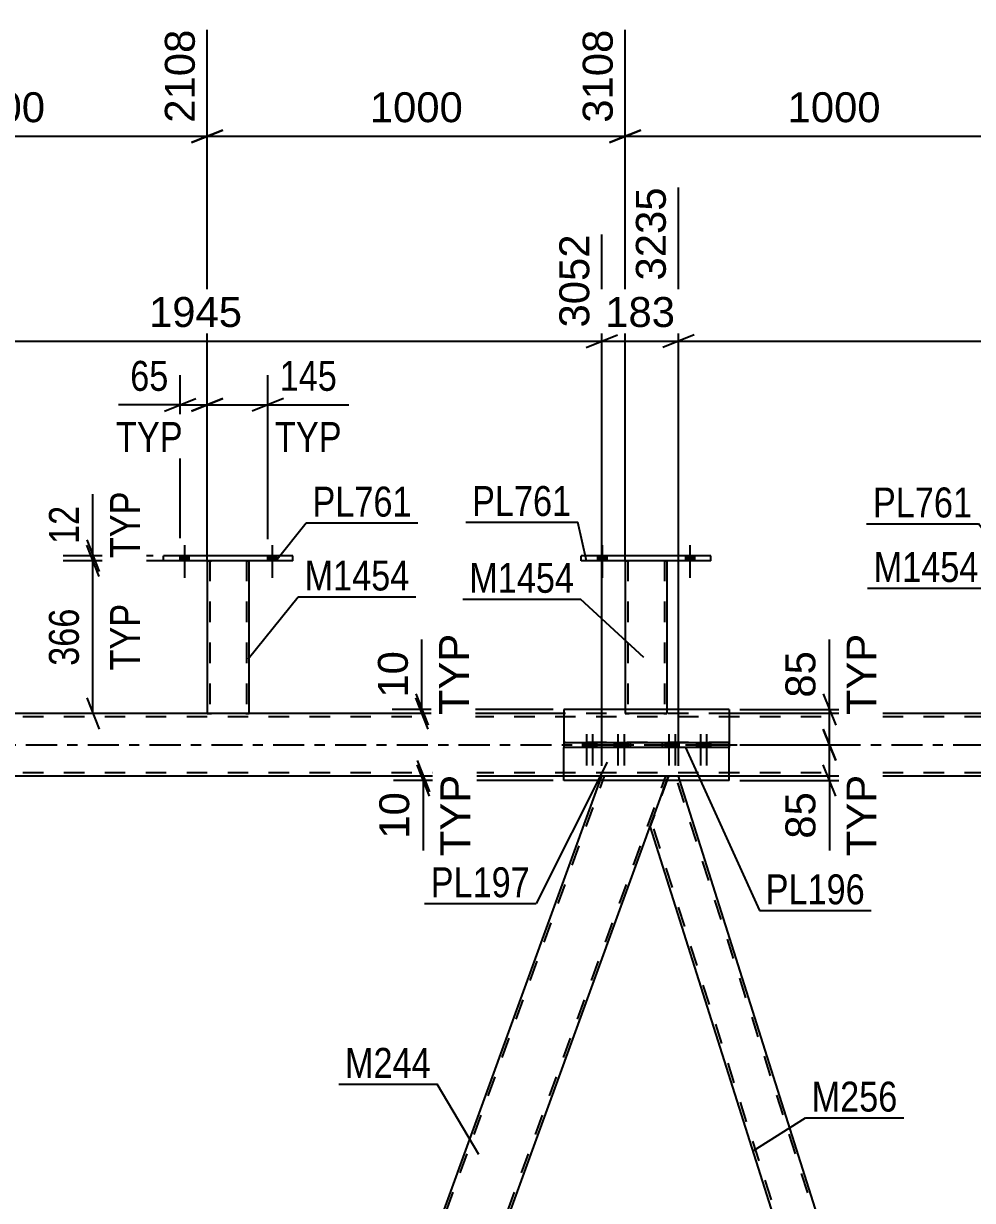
# Model space of a CAD drawing. Header units: millimetres. Extents: x -121 to 720, y -404 to 190.
# Drawn here: x 43.7 to 134.5, y -43.6 to 69.1 of the extents above; entities that cross this region are included whole.
import ezdxf

# ---------------------------------------------------------------- set-up
doc = ezdxf.new("R2010")
doc.units = ezdxf.units.MM
doc.linetypes.add('DXK_LINE_DOT2', pattern=[3.9198, 1.9599, -1.9599])
doc.linetypes.add('DXK_LINE_DOT3', pattern=[5.9187, 2.979, -0.9799, 0.9799, -0.9799])
doc.styles.add('Arial', font='ARIAL.TTF', dxfattribs={"height": 0.2})
doc.styles.add('Arial Narrow', font='ARIALN.TTF', dxfattribs={"height": 0.2})

# ---------------------------------------------------------------- blocks, each defined once
blk = doc.blocks.new('Part-318886794-3473 - 3431')
at = {"color": 2, "linetype": 'Continuous'}
for p, q in [((97.08, 17.64), (97.08, 18.12)), ((109.48, 18.12), (97.08, 18.12)), ((109.48, 17.64), (109.48, 18.12)), ((109.48, 17.64), (97.08, 17.64))]:
    blk.add_line(p, q, dxfattribs=at)
blk = doc.blocks.new('Part-318886794-3538 - 3431')
at = {"color": 7, "linetype": 'DXK_LINE_DOT2'}
for p, q in [((637.47, 2.68), (-23.04, 2.68)), ((111.25, 3), (95.39, 3)), ((637.47, -2.68), (-23.04, -2.68)), ((111.25, -3), (95.39, -3))]:
    blk.add_line(p, q, dxfattribs=at)
at = {"color": 2, "linetype": 'Continuous'}
for p, q in [((95.39, 3), (26.11, 3)), ((180.53, 3), (111.25, 3)), ((95.39, -3), (26.11, -3)), ((180.53, -3), (111.25, -3))]:
    blk.add_line(p, q, dxfattribs=at)
at = {"color": 7, "linetype": 'DXK_LINE_DOT3'}
blk.add_line((-33.04, 0), (637.47, 0), dxfattribs=at)
blk = doc.blocks.new('Part-318886794-3478 - 3431')
at = {"color": 2, "linetype": 'Continuous'}
for p, q in [((61.27, 17.64), (61.27, 3)), ((65.27, 3), (65.27, 17.64))]:
    blk.add_line(p, q, dxfattribs=at)
at = {"color": 7, "linetype": 'DXK_LINE_DOT2'}
for p, q in [((61.27, 17.64), (61.27, 17.64)), ((61.27, 17.64), (61.27, 17.64)), ((61.27, 17.64), (61.27, 17.64)), ((61.31, 17.64), (61.27, 17.64)), ((61.27, 17.64), (61.31, 17.64)), ((61.41, 17.64), (61.31, 17.64)), ((61.31, 17.64), (61.41, 17.64)), ((61.53, 17.64), (61.41, 17.64)), ((61.41, 17.64), (61.57, 17.64)), ((61.51, 17.64), (61.51, 17.64)), ((61.51, 17.64), (61.51, 3)), ((61.53, 17.64), (61.51, 17.64)), ((61.51, 17.64), (61.53, 17.64)), ((64.98, 17.64), (61.53, 17.64)), ((61.58, 17.64), (61.53, 17.64)), ((61.53, 17.64), (61.58, 17.64)), ((64.98, 17.64), (61.57, 17.64)), ((64.89, 17.64), (61.58, 17.64)), ((61.58, 17.64), (61.66, 17.64)), ((64.96, 17.64), (61.66, 17.64)), ((64.96, 17.64), (64.89, 17.64)), ((65.02, 17.64), (64.96, 17.64)), ((64.96, 17.64), (65.02, 17.64)), ((64.98, 17.64), (65.13, 17.64)), ((65.13, 17.64), (64.98, 17.64)), ((65.03, 17.64), (65.02, 17.64)), ((65.02, 17.64), (65.03, 17.64)), ((65.03, 17.64), (65.03, 17.64)), ((65.03, 17.64), (65.03, 3)), ((65.13, 17.64), (65.24, 17.64)), ((65.24, 17.64), (65.13, 17.64)), ((65.24, 17.64), (65.27, 17.64)), ((65.27, 17.64), (65.24, 17.64)), ((65.27, 17.64), (65.27, 17.64)), ((65.27, 17.64), (65.27, 17.64)), ((65.27, 17.64), (65.27, 17.64)), ((61.27, 3), (61.27, 3)), ((61.27, 3), (61.27, 3)), ((61.31, 3), (61.27, 3)), ((61.27, 3), (61.31, 3)), ((61.41, 3), (61.31, 3)), ((61.31, 3), (61.41, 3)), ((61.57, 3), (61.41, 3)), ((61.41, 3), (61.57, 3)), ((61.53, 3), (61.51, 3)), ((61.51, 3), (61.53, 3)), ((61.58, 3), (61.53, 3)), ((61.53, 3), (61.58, 3)), ((64.98, 3), (61.57, 3)), ((64.98, 3), (61.57, 3)), ((64.89, 3), (61.58, 3)), ((61.58, 3), (61.66, 3)), ((64.96, 3), (61.66, 3)), ((64.96, 3), (64.89, 3)), ((65.02, 3), (64.96, 3)), ((64.96, 3), (65.02, 3)), ((64.98, 3), (65.13, 3)), ((65.13, 3), (64.98, 3)), ((65.03, 3), (65.02, 3)), ((65.02, 3), (65.03, 3)), ((65.13, 3), (65.24, 3)), ((65.24, 3), (65.13, 3)), ((65.24, 3), (65.27, 3)), ((65.27, 3), (65.24, 3)), ((65.27, 3), (65.27, 3)), ((65.27, 3), (65.27, 3)), ((65.27, 3), (65.27, 3))]:
    blk.add_line(p, q, dxfattribs=at)
blk = doc.blocks.new('Part-318886794-3483 - 3431')
at = {"color": 2, "linetype": 'Continuous'}
for p, q in [((57.07, 17.64), (57.07, 18.12)), ((69.47, 18.12), (57.07, 18.12)), ((69.47, 17.64), (69.47, 18.12)), ((69.47, 17.64), (57.07, 17.64))]:
    blk.add_line(p, q, dxfattribs=at)
blk = doc.blocks.new('Part-318886794-3617 - 3431')
at = {"color": 2, "linetype": 'Continuous'}
for p, q in [((101.28, 17.64), (101.28, 3.4)), ((105.28, 17.64), (105.28, 3.4))]:
    blk.add_line(p, q, dxfattribs=at)
at = {"color": 7, "linetype": 'DXK_LINE_DOT2'}
for p, q in [((101.28, 17.64), (101.28, 17.64)), ((101.28, 17.64), (101.28, 17.64)), ((101.28, 17.64), (101.28, 17.64)), ((101.31, 17.64), (101.28, 17.64)), ((101.28, 17.64), (101.31, 17.64)), ((101.42, 17.64), (101.31, 17.64)), ((101.31, 17.64), (101.42, 17.64)), ((101.53, 17.64), (101.42, 17.64)), ((101.42, 17.64), (101.57, 17.64)), ((101.52, 17.64), (101.52, 17.64)), ((101.52, 17.64), (101.52, 3)), ((101.53, 17.64), (101.52, 17.64)), ((101.52, 17.64), (101.53, 17.64)), ((104.98, 17.64), (101.53, 17.64)), ((101.59, 17.64), (101.53, 17.64)), ((101.53, 17.64), (101.59, 17.64)), ((104.98, 17.64), (101.57, 17.64)), ((104.89, 17.64), (101.59, 17.64)), ((101.59, 17.64), (101.66, 17.64)), ((104.97, 17.64), (101.66, 17.64)), ((104.97, 17.64), (104.89, 17.64)), ((105.02, 17.64), (104.97, 17.64)), ((104.97, 17.64), (105.02, 17.64)), ((104.98, 17.64), (105.14, 17.64)), ((105.14, 17.64), (104.98, 17.64)), ((105.04, 17.64), (105.02, 17.64)), ((105.02, 17.64), (105.04, 17.64)), ((105.04, 17.64), (105.04, 17.64)), ((105.04, 17.64), (105.04, 3)), ((105.14, 17.64), (105.24, 17.64)), ((105.24, 17.64), (105.14, 17.64)), ((105.24, 17.64), (105.28, 17.64)), ((105.28, 17.64), (105.24, 17.64)), ((105.28, 17.64), (105.28, 17.64)), ((105.28, 17.64), (105.28, 17.64)), ((105.28, 17.64), (105.28, 17.64)), ((101.28, 3.4), (101.28, 3)), ((105.28, 3.4), (105.28, 3)), ((101.31, 3), (101.28, 3)), ((101.28, 3), (101.31, 3)), ((101.42, 3), (101.31, 3)), ((101.31, 3), (101.42, 3)), ((101.57, 3), (101.42, 3)), ((101.42, 3), (101.57, 3)), ((101.53, 3), (101.52, 3)), ((101.52, 3), (101.53, 3)), ((101.59, 3), (101.53, 3)), ((101.53, 3), (101.59, 3)), ((104.98, 3), (101.57, 3)), ((104.98, 3), (101.57, 3)), ((104.89, 3), (101.59, 3)), ((101.59, 3), (101.66, 3)), ((104.97, 3), (101.66, 3)), ((104.97, 3), (104.89, 3)), ((105.02, 3), (104.97, 3)), ((104.97, 3), (105.02, 3)), ((104.98, 3), (105.14, 3)), ((105.14, 3), (104.98, 3)), ((105.04, 3), (105.02, 3)), ((105.02, 3), (105.04, 3)), ((105.14, 3), (105.24, 3)), ((105.24, 3), (105.14, 3)), ((105.24, 3), (105.28, 3)), ((105.28, 3), (105.24, 3))]:
    blk.add_line(p, q, dxfattribs=at)
blk = doc.blocks.new('Bolt-318886794-3738 - 3431')
at = {"linetype": 'Continuous'}
for points in [[(97.92, 0.24), (97.2, 0.24), (97.2, -0.24), (97.92, -0.24)], [(98.52, 0.24), (97.8, 0.24), (97.8, -0.24), (98.52, -0.24)], [(100.93, 0.24), (100.21, 0.24), (100.21, -0.24), (100.93, -0.24)], [(101.53, 0.24), (100.81, 0.24), (100.81, -0.24), (101.53, -0.24)]]:
    blk.add_hatch(color=1, dxfattribs=at).paths.add_polyline_path(points)
at = {"color": 1, "linetype": 'Continuous'}
for p, q in [((97.2, 0.24), (97.2, -0.24)), ((97.56, 1.04), (97.56, -1.96)), ((97.8, 0.24), (97.8, -0.24)), ((97.92, 0.24), (97.92, -0.24)), ((98.16, 1.04), (98.16, -1.96)), ((98.52, 0.24), (98.52, -0.24)), ((100.21, 0.24), (100.21, -0.24)), ((100.57, 1.04), (100.57, -1.96)), ((100.81, 0.24), (100.81, -0.24)), ((100.93, 0.24), (100.93, -0.24)), ((101.17, 1.04), (101.17, -1.96)), ((101.53, 0.24), (101.53, -0.24))]:
    blk.add_line(p, q, dxfattribs=at)
blk = doc.blocks.new('Part-318886794-3743 - 3431')
at = {"color": 2, "linetype": 'Continuous'}
for p, q in [((111.25, 3.4), (95.39, 3.4)), ((95.39, 3.4), (95.39, 0.24)), ((111.25, 3.4), (111.25, 0.24)), ((95.39, -3.4), (95.39, -0.24)), ((111.25, -3.4), (111.25, -0.24)), ((111.25, -3.4), (95.39, -3.4))]:
    blk.add_line(p, q, dxfattribs=at)
at = {"color": 7, "linetype": 'DXK_LINE_DOT2'}
for p, q in [((95.39, 0.24), (95.39, -0.24)), ((111.25, 0.24), (111.25, -0.24))]:
    blk.add_line(p, q, dxfattribs=at)
blk = doc.blocks.new('Part-318886794-3779 - 3431')
at = {"color": 7, "linetype": 'DXK_LINE_DOT2'}
for p, q in [((55.98, -122), (99.29, -3)), ((61.85, -122), (105.16, -3)), ((98.89, -3.4), (99.04, -3)), ((105.42, -3), (99.04, -3)), ((105.27, -3.4), (105.42, -3))]:
    blk.add_line(p, q, dxfattribs=at)
at = {"color": 2, "linetype": 'Continuous'}
for p, q in [((55.87, -121.6), (98.89, -3.4)), ((62.25, -121.6), (105.27, -3.4))]:
    blk.add_line(p, q, dxfattribs=at)
blk = doc.blocks.new('Bolt-318886794-3839 - 3431')
at = {"linetype": 'Continuous'}
for points in [[(58.63, 17.64), (59.51, 17.64), (59.51, 18.12), (58.63, 18.12)], [(67.03, 17.64), (67.91, 17.64), (67.91, 18.12), (67.03, 18.12)]]:
    blk.add_hatch(color=1, dxfattribs=at).paths.add_polyline_path(points)
at = {"color": 1, "linetype": 'Continuous'}
for p, q in [((58.63, 18.12), (58.63, 17.64)), ((59.07, 19.12), (59.07, 16)), ((59.51, 18.12), (59.51, 17.64)), ((67.03, 18.12), (67.03, 17.64)), ((67.47, 19.12), (67.47, 16)), ((67.91, 18.12), (67.91, 17.64))]:
    blk.add_line(p, q, dxfattribs=at)
blk = doc.blocks.new('Bolt-318886794-3840 - 3431')
at = {"linetype": 'Continuous'}
for points in [[(58.63, 17.64), (59.51, 17.64), (59.51, 18.12), (58.63, 18.12)], [(67.03, 17.64), (67.91, 17.64), (67.91, 18.12), (67.03, 18.12)]]:
    blk.add_hatch(color=1, dxfattribs=at).paths.add_polyline_path(points)
at = {"color": 1, "linetype": 'Continuous'}
for p, q in [((58.63, 18.12), (58.63, 17.64)), ((59.07, 19.12), (59.07, 16)), ((59.51, 18.12), (59.51, 17.64)), ((67.03, 18.12), (67.03, 17.64)), ((67.47, 19.12), (67.47, 16)), ((67.91, 18.12), (67.91, 17.64))]:
    blk.add_line(p, q, dxfattribs=at)
blk = doc.blocks.new('Bolt-318886794-3841 - 3431')
at = {"linetype": 'Continuous'}
for points in [[(98.64, 17.64), (99.52, 17.64), (99.52, 18.12), (98.64, 18.12)], [(107.04, 17.64), (107.92, 17.64), (107.92, 18.12), (107.04, 18.12)]]:
    blk.add_hatch(color=1, dxfattribs=at).paths.add_polyline_path(points)
at = {"color": 1, "linetype": 'Continuous'}
for p, q in [((98.64, 18.12), (98.64, 17.64)), ((99.08, 19.12), (99.08, 16)), ((99.52, 18.12), (99.52, 17.64)), ((107.04, 18.12), (107.04, 17.64)), ((107.48, 19.12), (107.48, 16)), ((107.92, 18.12), (107.92, 17.64))]:
    blk.add_line(p, q, dxfattribs=at)
blk = doc.blocks.new('Bolt-318886794-3866 - 3431')
at = {"linetype": 'Continuous'}
for points in [[(98.64, 17.64), (99.52, 17.64), (99.52, 18.12), (98.64, 18.12)], [(107.04, 17.64), (107.92, 17.64), (107.92, 18.12), (107.04, 18.12)]]:
    blk.add_hatch(color=1, dxfattribs=at).paths.add_polyline_path(points)
at = {"color": 1, "linetype": 'Continuous'}
for p, q in [((98.64, 18.12), (98.64, 17.64)), ((99.08, 19.12), (99.08, 16)), ((99.52, 18.12), (99.52, 17.64)), ((107.04, 18.12), (107.04, 17.64)), ((107.48, 19.12), (107.48, 16)), ((107.92, 18.12), (107.92, 17.64))]:
    blk.add_line(p, q, dxfattribs=at)
blk = doc.blocks.new('Part-318886794-3882 - 3431')
at = {"color": 2, "linetype": 'Continuous'}
for p, q in [((95.39, 0.24), (95.39, 0.24)), ((95.39, 0.24), (111.25, 0.24)), ((95.39, 0.24), (95.39, -0.24)), ((101.8, -0.24), (101.8, 0.24)), ((104.84, -0.24), (104.84, 0.24)), ((111.25, 0.24), (111.25, 0.24)), ((111.25, -0.24), (111.25, 0.24)), ((111.25, -0.24), (95.39, -0.24))]:
    blk.add_line(p, q, dxfattribs=at)
at = {"color": 7, "linetype": 'DXK_LINE_DOT2'}
for p, q in [((111.25, 0.24), (95.39, 0.24)), ((95.39, 0.24), (95.39, 0.24)), ((111.25, 0.24), (111.25, 0.24)), ((111.25, -0.24), (95.39, -0.24))]:
    blk.add_line(p, q, dxfattribs=at)
blk = doc.blocks.new('Part-318886794-3961 - 3431')
at = {"color": 7, "linetype": 'DXK_LINE_DOT2'}
for p, q in [((105.42, -3), (103.68, -7.77)), ((106.37, -3), (105.42, -3)), ((142.46, -117.6), (106.12, -3)), ((106.5, -3.4), (106.37, -3)), ((140.16, -122), (103.82, -7.4))]:
    blk.add_line(p, q, dxfattribs=at)
at = {"color": 2, "linetype": 'Continuous'}
for p, q in [((142.59, -117.23), (106.5, -3.4)), ((139.78, -121.6), (103.68, -7.77))]:
    blk.add_line(p, q, dxfattribs=at)
blk = doc.blocks.new('Bolt-318886794-3982 - 3431')
at = {"linetype": 'Continuous'}
for points in [[(105.82, 0.24), (105.1, 0.24), (105.1, -0.24), (105.82, -0.24)], [(106.43, 0.24), (105.71, 0.24), (105.71, -0.24), (106.43, -0.24)], [(108.84, 0.24), (108.12, 0.24), (108.12, -0.24), (108.84, -0.24)], [(109.44, 0.24), (108.72, 0.24), (108.72, -0.24), (109.44, -0.24)]]:
    blk.add_hatch(color=1, dxfattribs=at).paths.add_polyline_path(points)
at = {"color": 1, "linetype": 'Continuous'}
for p, q in [((105.1, 0.24), (105.1, -0.24)), ((105.46, 1.04), (105.46, -1.96)), ((105.71, 0.24), (105.71, -0.24)), ((105.82, 0.24), (105.82, -0.24)), ((106.07, 1.04), (106.07, -1.96)), ((106.43, 0.24), (106.43, -0.24)), ((108.12, 0.24), (108.12, -0.24)), ((108.48, 1.04), (108.48, -1.96)), ((108.72, 0.24), (108.72, -0.24)), ((108.84, 0.24), (108.84, -0.24)), ((109.08, 1.04), (109.08, -1.96)), ((109.44, 0.24), (109.44, -0.24))]:
    blk.add_line(p, q, dxfattribs=at)
blk = doc.blocks.new('StraightDimension-318886794-4813 - 3431')
at = {"color": 7, "linetype": 'Continuous'}
for p, q in [((50.92, 16.14), (49.72, 19.14)), ((60.27, 17.64), (47.47, 17.64)), ((50.32, 3), (50.32, 17.64)), ((49.72, 4.5), (50.92, 1.5)), ((60.27, 3), (47.47, 3))]:
    blk.add_line(p, q, dxfattribs=at)
at = {"color": 0}
blk.add_wipeout([(49.57, 13.66), (45.37, 13.66), (45.37, 6.98), (49.57, 6.98)], dxfattribs=at)
at = {"color": 0, "linetype": 'Continuous'}
blk.add_wipeout([(55.42, 14.12), (51.22, 14.12), (51.22, 6.53), (55.42, 6.53)], dxfattribs=at)
at = {"color": 3, "style": 'Arial Narrow'}
blk.add_text('366', height=2.863, rotation=90.0002, dxfattribs=at).set_placement((48.97, 7.58))
at = {"color": 3, "linetype": 'Continuous', "style": 'Arial Narrow'}
blk.add_text('TYP', height=2.863, rotation=90.0002, dxfattribs=at).set_placement((54.82, 7.13))
blk = doc.blocks.new('StraightDimension-318886794-4841 - 3431')
at = {"color": 7, "linetype": 'Continuous'}
for p, q in [((81.35, -1.5), (82.55, -4.5)), ((82.55, -4.9), (81.35, -1.9)), ((215.12, -3), (79.1, -3)), ((81.95, -3.4), (81.95, -3)), ((94.39, -3.4), (79.1, -3.4)), ((81.95, -3.4), (81.95, -10.1)), ((81.95, -3.4), (81.95, -10.1))]:
    blk.add_line(p, q, dxfattribs=at)
at = {"color": 0, "linetype": 'Continuous'}
blk.add_wipeout([(87.05, -2.26), (82.85, -2.26), (82.85, -11.24), (87.05, -11.24)], dxfattribs=at)
at = {"color": 0}
blk.add_wipeout([(81.2, -3.92), (77, -3.92), (77, -9.57), (81.2, -9.57)], dxfattribs=at)
at = {"color": 3, "linetype": 'Continuous', "style": 'Arial'}
blk.add_text('TYP', height=2.865, rotation=90.0002, dxfattribs=at).set_placement((86.45, -10.64))
at = {"color": 3, "style": 'Arial'}
blk.add_text('10', height=2.865, rotation=90.0002, dxfattribs=at).set_placement((80.6, -8.97))
blk = doc.blocks.new('StraightDimension-318886794-4863 - 3431')
at = {"color": 7, "linetype": 'Continuous'}
for p, q in [((58.68, 19.78), (58.68, 35.4)), ((61.27, 18.64), (61.27, 35.4)), ((57.18, 31.95), (60.18, 33.15)), ((62.77, 33.15), (59.77, 31.95)), ((58.68, 32.55), (52.77, 32.55)), ((58.68, 32.55), (52.77, 32.55)), ((58.68, 32.55), (61.27, 32.55))]:
    blk.add_line(p, q, dxfattribs=at)
at = {"color": 0}
blk.add_wipeout([(58.15, 33.3), (58.15, 37.5), (53.29, 37.5), (53.29, 33.3)], dxfattribs=at)
at = {"color": 0, "linetype": 'Continuous'}
blk.add_wipeout([(59.52, 27.45), (59.52, 31.65), (51.93, 31.65), (51.93, 27.45)], dxfattribs=at)
at = {"color": 3, "style": 'Arial Narrow'}
blk.add_text('65', height=2.863, dxfattribs=at).set_placement((53.89, 33.9))
at = {"color": 3, "linetype": 'Continuous', "style": 'Arial Narrow'}
blk.add_text('TYP', height=2.863, dxfattribs=at).set_placement((52.53, 28.05))
blk = doc.blocks.new('StraightDimension-318886794-4859 - 3431')
at = {"color": 7, "linetype": 'Continuous'}
for p, q in [((61.27, 18.64), (61.27, 35.4)), ((67.08, 19.7), (67.08, 35.4)), ((59.77, 31.95), (62.77, 33.15)), ((68.58, 33.15), (65.58, 31.95)), ((61.27, 32.55), (67.08, 32.55)), ((67.08, 32.55), (74.81, 32.55)), ((67.08, 32.55), (74.81, 32.55))]:
    blk.add_line(p, q, dxfattribs=at)
at = {"color": 0}
blk.add_wipeout([(74.28, 33.3), (74.28, 37.5), (67.6, 37.5), (67.6, 33.3)], dxfattribs=at)
at = {"color": 0, "linetype": 'Continuous'}
blk.add_wipeout([(74.74, 27.45), (74.74, 31.65), (67.15, 31.65), (67.15, 27.45)], dxfattribs=at)
at = {"color": 3, "style": 'Arial Narrow'}
blk.add_text('145', height=2.863, dxfattribs=at).set_placement((68.2, 33.9))
at = {"color": 3, "linetype": 'Continuous', "style": 'Arial Narrow'}
blk.add_text('TYP', height=2.863, dxfattribs=at).set_placement((67.75, 28.05))
blk = doc.blocks.new('StraightDimension-318886794-4236 - 3431')
at = {"color": 7, "linetype": 'Continuous'}
for p, q in [((21.27, 17.62), (21.27, 68.45)), ((61.27, 17.62), (61.27, 68.45)), ((22.77, 58.86), (19.77, 57.66)), ((59.77, 57.66), (62.77, 58.86)), ((21.27, 58.26), (61.27, 58.26))]:
    blk.add_line(p, q, dxfattribs=at)
at = {"color": 0}
blk.add_wipeout([(46.32, 59.01), (46.32, 63.21), (36.23, 63.21), (36.23, 59.01)], dxfattribs=at)
at = {"color": 3, "style": 'Arial'}
blk.add_text('1000', height=2.865, dxfattribs=at).set_placement((36.83, 59.61))
at = {"color": 0, "linetype": 'Continuous'}
blk.add_wipeout([(60.67, 69.05), (56.47, 69.05), (56.47, 58.96), (60.67, 58.96)], dxfattribs=at)
at = {"color": 3, "linetype": 'Continuous', "style": 'Arial'}
blk.add_text('2108', height=2.865, rotation=90.0002, dxfattribs=at).set_placement((60.07, 59.56))
blk = doc.blocks.new('StraightDimension-318886794-4246 - 3431')
at = {"color": 7, "linetype": 'Continuous'}
for p, q in [((61.27, 17.62), (61.27, 68.45)), ((101.28, 17.62), (101.28, 68.45)), ((62.77, 58.86), (59.77, 57.66)), ((99.78, 57.66), (102.78, 58.86)), ((61.27, 58.26), (101.28, 58.26))]:
    blk.add_line(p, q, dxfattribs=at)
at = {"color": 0}
blk.add_wipeout([(86.32, 59.01), (86.32, 63.21), (76.23, 63.21), (76.23, 59.01)], dxfattribs=at)
at = {"color": 3, "style": 'Arial'}
blk.add_text('1000', height=2.865, dxfattribs=at).set_placement((76.83, 59.61))
at = {"color": 0, "linetype": 'Continuous'}
blk.add_wipeout([(100.68, 69.05), (96.48, 69.05), (96.48, 58.96), (100.68, 58.96)], dxfattribs=at)
at = {"color": 3, "linetype": 'Continuous', "style": 'Arial'}
blk.add_text('3108', height=2.865, rotation=90.0002, dxfattribs=at).set_placement((100.08, 59.56))
blk = doc.blocks.new('StraightDimension-318886794-4256 - 3431')
at = {"color": 7, "linetype": 'Continuous'}
for p, q in [((101.28, 17.62), (101.28, 68.45)), ((141.27, 16.31), (141.27, 68.45)), ((102.78, 58.86), (99.78, 57.66)), ((139.77, 57.66), (142.77, 58.86)), ((101.28, 58.26), (141.27, 58.26))]:
    blk.add_line(p, q, dxfattribs=at)
at = {"color": 0}
blk.add_wipeout([(126.32, 59.01), (126.32, 63.21), (116.23, 63.21), (116.23, 59.01)], dxfattribs=at)
at = {"color": 3, "style": 'Arial'}
blk.add_text('1000', height=2.865, dxfattribs=at).set_placement((116.83, 59.61))
at = {"color": 0, "linetype": 'Continuous'}
blk.add_wipeout([(140.67, 69.05), (136.47, 69.05), (136.47, 58.96), (140.67, 58.96)], dxfattribs=at)
at = {"color": 3, "linetype": 'Continuous', "style": 'Arial'}
blk.add_text('4108', height=2.865, rotation=90.0002, dxfattribs=at).set_placement((140.07, 59.56))
blk = doc.blocks.new('StraightDimension-318886794-5093 - 3431')
at = {"color": 7, "linetype": 'Continuous'}
for p, q in [((106.37, -2), (106.37, 53.36)), ((184.17, -2), (184.17, 48.86)), ((107.87, 39.26), (104.87, 38.06)), ((106.37, 38.66), (184.17, 38.66)), ((182.67, 38.06), (185.67, 39.26))]:
    blk.add_line(p, q, dxfattribs=at)
at = {"color": 0}
blk.add_wipeout([(150.32, 39.41), (150.32, 43.61), (140.22, 43.61), (140.22, 39.41)], dxfattribs=at)
at = {"color": 3, "style": 'Arial'}
blk.add_text('1945', height=2.865, dxfattribs=at).set_placement((140.82, 40.01))
at = {"color": 0, "linetype": 'Continuous'}
blk.add_wipeout([(183.57, 49.46), (179.37, 49.46), (179.37, 39.36), (183.57, 39.36)], dxfattribs=at)
at = {"color": 3, "linetype": 'Continuous', "style": 'Arial'}
blk.add_text('5180', height=2.865, rotation=90.0002, dxfattribs=at).set_placement((182.97, 39.96))
blk = doc.blocks.new('StraightDimension-318886794-4768 - 3431')
at = {"color": 7, "linetype": 'Continuous'}
for p, q in [((120.24, 1.5), (121.44, -1.5)), ((112.25, 0), (123.24, 0)), ((120.84, -3.4), (120.84, 0)), ((121.44, -4.9), (120.24, -1.9)), ((112.25, -3.4), (123.24, -3.4)), ((120.84, -3.4), (120.84, -10.1)), ((120.84, -3.4), (120.84, -10.1))]:
    blk.add_line(p, q, dxfattribs=at)
at = {"color": 0, "linetype": 'Continuous'}
blk.add_wipeout([(125.94, -2.26), (121.74, -2.26), (121.74, -11.24), (125.94, -11.24)], dxfattribs=at)
at = {"color": 0}
blk.add_wipeout([(120.09, -3.92), (115.89, -3.92), (115.89, -9.57), (120.09, -9.57)], dxfattribs=at)
at = {"color": 3, "linetype": 'Continuous', "style": 'Arial'}
blk.add_text('TYP', height=2.865, rotation=90.0002, dxfattribs=at).set_placement((125.34, -10.64))
at = {"color": 3, "style": 'Arial'}
blk.add_text('85', height=2.865, rotation=90.0002, dxfattribs=at).set_placement((119.49, -8.97))
blk = doc.blocks.new('StraightDimension-318886794-4780 - 3431')
at = {"color": 7, "linetype": 'Continuous'}
for p, q in [((120.84, 3.4), (120.84, 10.1)), ((120.84, 3.4), (120.84, 10.1)), ((120.24, 4.9), (121.44, 1.9)), ((112.25, 3.4), (123.24, 3.4)), ((120.84, 0), (120.84, 3.4)), ((121.44, -1.5), (120.24, 1.5)), ((112.25, 0), (123.24, 0))]:
    blk.add_line(p, q, dxfattribs=at)
at = {"color": 0, "linetype": 'Continuous'}
blk.add_wipeout([(125.94, 11.24), (121.74, 11.24), (121.74, 2.26), (125.94, 2.26)], dxfattribs=at)
at = {"color": 0}
blk.add_wipeout([(120.09, 9.57), (115.89, 9.57), (115.89, 3.93), (120.09, 3.93)], dxfattribs=at)
at = {"color": 3, "linetype": 'Continuous', "style": 'Arial'}
blk.add_text('TYP', height=2.865, rotation=90.0002, dxfattribs=at).set_placement((125.34, 2.86))
at = {"color": 3, "style": 'Arial'}
blk.add_text('85', height=2.865, rotation=90.0002, dxfattribs=at).set_placement((119.49, 4.53))
blk = doc.blocks.new('StraightDimension-318886794-4802 - 3431')
at = {"color": 7, "linetype": 'Continuous'}
for p, q in [((50.32, 18.12), (50.32, 24.02)), ((50.32, 18.12), (50.32, 24.02)), ((49.72, 19.62), (50.92, 16.62)), ((56.07, 18.12), (47.47, 18.12)), ((50.92, 16.14), (49.72, 19.14)), ((50.32, 17.64), (50.32, 18.12)), ((60.27, 17.64), (47.47, 17.64))]:
    blk.add_line(p, q, dxfattribs=at)
at = {"color": 0, "linetype": 'Continuous'}
blk.add_wipeout([(55.42, 24.87), (51.22, 24.87), (51.22, 17.28), (55.42, 17.28)], dxfattribs=at)
at = {"color": 0}
blk.add_wipeout([(49.57, 23.5), (45.37, 23.5), (45.37, 18.64), (49.57, 18.64)], dxfattribs=at)
at = {"color": 3, "linetype": 'Continuous', "style": 'Arial Narrow'}
blk.add_text('TYP', height=2.863, rotation=90.0002, dxfattribs=at).set_placement((54.82, 17.88))
at = {"color": 3, "style": 'Arial Narrow'}
blk.add_text('12', height=2.863, rotation=90.0002, dxfattribs=at).set_placement((48.97, 19.24))
blk = doc.blocks.new('StraightDimension-318886794-4924 - 3431')
at = {"color": 7, "linetype": 'Continuous'}
for p, q in [((81.82, 3.4), (81.82, 10.1)), ((81.82, 3.4), (81.82, 10.1)), ((81.22, 4.9), (82.42, 1.9)), ((94.39, 3.4), (78.97, 3.4)), ((82.42, 1.5), (81.22, 4.5)), ((81.82, 3), (81.82, 3.4)), ((94.39, 3), (78.97, 3))]:
    blk.add_line(p, q, dxfattribs=at)
at = {"color": 0, "linetype": 'Continuous'}
blk.add_wipeout([(86.92, 11.24), (82.72, 11.24), (82.72, 2.26), (86.92, 2.26)], dxfattribs=at)
at = {"color": 0}
blk.add_wipeout([(81.07, 9.57), (76.87, 9.57), (76.87, 3.93), (81.07, 3.93)], dxfattribs=at)
at = {"color": 3, "linetype": 'Continuous', "style": 'Arial'}
blk.add_text('TYP', height=2.865, rotation=90.0002, dxfattribs=at).set_placement((86.32, 2.86))
at = {"color": 3, "style": 'Arial'}
blk.add_text('10', height=2.865, rotation=90.0002, dxfattribs=at).set_placement((80.47, 4.53))
blk = doc.blocks.new('StraightDimension-318886794-5045 - 3431')
at = {"color": 7, "linetype": 'Continuous'}
for p, q in [((21.23, -2), (21.23, 53.36)), ((99.04, -2), (99.04, 48.86)), ((22.73, 39.26), (19.73, 38.06)), ((21.23, 38.66), (99.04, 38.66)), ((97.54, 38.06), (100.54, 39.26))]:
    blk.add_line(p, q, dxfattribs=at)
at = {"color": 0}
blk.add_wipeout([(65.18, 39.41), (65.18, 43.61), (55.09, 43.61), (55.09, 39.41)], dxfattribs=at)
at = {"color": 3, "style": 'Arial'}
blk.add_text('1945', height=2.865, dxfattribs=at).set_placement((55.69, 40.01))
at = {"color": 0, "linetype": 'Continuous'}
blk.add_wipeout([(98.44, 49.46), (94.24, 49.46), (94.24, 39.36), (98.44, 39.36)], dxfattribs=at)
at = {"color": 3, "linetype": 'Continuous', "style": 'Arial'}
blk.add_text('3052', height=2.865, rotation=90.0002, dxfattribs=at).set_placement((97.84, 39.96))
blk = doc.blocks.new('StraightDimension-318886794-5069 - 3431')
at = {"color": 7, "linetype": 'Continuous'}
for p, q in [((106.37, -2), (106.37, 53.36)), ((99.04, -2), (99.04, 48.86)), ((97.54, 38.06), (100.54, 39.26)), ((99.04, 38.66), (106.37, 38.66)), ((107.87, 39.26), (104.87, 38.06))]:
    blk.add_line(p, q, dxfattribs=at)
at = {"color": 0}
blk.add_wipeout([(106.64, 39.41), (106.64, 43.61), (98.77, 43.61), (98.77, 39.41)], dxfattribs=at)
at = {"color": 3, "style": 'Arial'}
blk.add_text('183', height=2.865, dxfattribs=at).set_placement((99.37, 40.01))
at = {"color": 0, "linetype": 'Continuous'}
blk.add_wipeout([(105.77, 53.96), (101.57, 53.96), (101.57, 43.86), (105.77, 43.86)], dxfattribs=at)
at = {"color": 3, "linetype": 'Continuous', "style": 'Arial'}
blk.add_text('3235', height=2.865, rotation=90.0002, dxfattribs=at).set_placement((105.17, 44.46))
blk = doc.blocks.new('Mark-318886794-3608 - 3431')
at = {"color": 30, "linetype": 'Continuous'}
for p in [(124.4, 21.18), (137.79, 17.64)]:
    blk.add_line(p, (135.11, 21.18), dxfattribs=at)
at = {"color": 0}
blk.add_wipeout([(134.51, 21.78), (134.51, 24.78), (125, 24.78), (125, 21.78)], dxfattribs=at)
blk.add_wipeout([(134.51, 21.78), (134.51, 24.78), (125, 24.78), (125, 21.78)], dxfattribs=at)
at = {"color": 3, "style": 'Arial Narrow'}
blk.add_text('PL761', height=2.863, dxfattribs=at).set_placement((125, 21.78))
blk = doc.blocks.new('Mark-318886794-3613 - 3431')
at = {"color": 30, "linetype": 'Continuous'}
for p in [(85.75, 13.97), (103.05, 8.37)]:
    blk.add_line(p, (97, 13.97), dxfattribs=at)
at = {"color": 0}
blk.add_wipeout([(96.4, 14.57), (96.4, 17.57), (86.35, 17.57), (86.35, 14.57)], dxfattribs=at)
blk.add_wipeout([(96.4, 14.57), (96.4, 17.57), (86.35, 17.57), (86.35, 14.57)], dxfattribs=at)
at = {"color": 3, "style": 'Arial Narrow'}
blk.add_text('M1454', height=2.863, dxfattribs=at).set_placement((86.35, 14.57))
blk = doc.blocks.new('Mark-318886794-3469 - 3431')
at = {"color": 30, "linetype": 'Continuous'}
for p in [(86.02, 21.32), (97.57, 17.64)]:
    blk.add_line(p, (96.73, 21.32), dxfattribs=at)
at = {"color": 0}
blk.add_wipeout([(96.13, 21.92), (96.13, 24.92), (86.62, 24.92), (86.62, 21.92)], dxfattribs=at)
blk.add_wipeout([(96.13, 21.92), (96.13, 24.92), (86.62, 24.92), (86.62, 21.92)], dxfattribs=at)
at = {"color": 3, "style": 'Arial Narrow'}
blk.add_text('PL761', height=2.863, dxfattribs=at).set_placement((86.62, 21.92))
blk = doc.blocks.new('Mark-318886794-3474 - 3431')
at = {"color": 30, "linetype": 'Continuous'}
for p, q in [((65.17, 8.23), (69.98, 14.19)), ((69.98, 14.19), (81.24, 14.19))]:
    blk.add_line(p, q, dxfattribs=at)
at = {"color": 0}
blk.add_wipeout([(80.64, 14.79), (80.64, 17.79), (70.58, 17.79), (70.58, 14.79)], dxfattribs=at)
blk.add_wipeout([(80.64, 14.79), (80.64, 17.79), (70.58, 17.79), (70.58, 14.79)], dxfattribs=at)
at = {"color": 3, "style": 'Arial Narrow'}
blk.add_text('M1454', height=2.863, dxfattribs=at).set_placement((70.58, 14.79))
blk = doc.blocks.new('Mark-318886794-3479 - 3431')
at = {"color": 30, "linetype": 'Continuous'}
for p, q in [((67.84, 17.64), (70.74, 21.26)), ((70.74, 21.26), (81.44, 21.26))]:
    blk.add_line(p, q, dxfattribs=at)
at = {"color": 0}
blk.add_wipeout([(80.84, 21.86), (80.84, 24.86), (71.34, 24.86), (71.34, 21.86)], dxfattribs=at)
blk.add_wipeout([(80.84, 21.86), (80.84, 24.86), (71.34, 24.86), (71.34, 21.86)], dxfattribs=at)
at = {"color": 3, "style": 'Arial Narrow'}
blk.add_text('PL761', height=2.863, dxfattribs=at).set_placement((71.34, 21.86))
blk = doc.blocks.new('Mark-318886794-3603 - 3431')
at = {"color": 30, "linetype": 'Continuous'}
for p in [(124.47, 15), (142.61, 6.9)]:
    blk.add_line(p, (135.72, 15), dxfattribs=at)
at = {"color": 0}
blk.add_wipeout([(135.12, 15.6), (135.12, 18.6), (125.07, 18.6), (125.07, 15.6)], dxfattribs=at)
blk.add_wipeout([(135.12, 15.6), (135.12, 18.6), (125.07, 18.6), (125.07, 15.6)], dxfattribs=at)
at = {"color": 3, "style": 'Arial Narrow'}
blk.add_text('M1454', height=2.863, dxfattribs=at).set_placement((125.07, 15.6))
blk = doc.blocks.new('Mark-318886794-3739 - 3431')
at = {"color": 30, "linetype": 'Continuous'}
for p in [(99.56, -1.66), (82.06, -15.17)]:
    blk.add_line(p, (92.77, -15.17), dxfattribs=at)
at = {"color": 0}
blk.add_wipeout([(92.17, -14.57), (92.17, -11.57), (82.66, -11.57), (82.66, -14.57)], dxfattribs=at)
blk.add_wipeout([(92.17, -14.57), (92.17, -11.57), (82.66, -11.57), (82.66, -14.57)], dxfattribs=at)
at = {"color": 3, "style": 'Arial Narrow'}
blk.add_text('PL197', height=2.863, dxfattribs=at).set_placement((82.66, -14.57))
blk = doc.blocks.new('Mark-318886794-3775 - 3431')
at = {"color": 30, "linetype": 'Continuous'}
for p in [(73.85, -32.46), (87.26, -39.2)]:
    blk.add_line(p, (83.27, -32.46), dxfattribs=at)
at = {"color": 0}
blk.add_wipeout([(82.67, -31.86), (82.67, -28.86), (74.45, -28.86), (74.45, -31.86)], dxfattribs=at)
blk.add_wipeout([(82.67, -31.86), (82.67, -28.86), (74.45, -28.86), (74.45, -31.86)], dxfattribs=at)
at = {"color": 3, "style": 'Arial Narrow'}
blk.add_text('M244', height=2.863, dxfattribs=at).set_placement((74.45, -31.86))
blk = doc.blocks.new('Mark-318886794-3878 - 3431')
at = {"color": 30, "linetype": 'Continuous'}
for p, q in [((107.04, -0.24), (114.13, -15.85)), ((114.13, -15.85), (124.84, -15.85))]:
    blk.add_line(p, q, dxfattribs=at)
at = {"color": 0}
blk.add_wipeout([(124.24, -15.25), (124.24, -12.25), (114.73, -12.25), (114.73, -15.25)], dxfattribs=at)
blk.add_wipeout([(124.24, -15.25), (124.24, -12.25), (114.73, -12.25), (114.73, -15.25)], dxfattribs=at)
at = {"color": 3, "style": 'Arial Narrow'}
blk.add_text('PL196', height=2.863, dxfattribs=at).set_placement((114.73, -15.25))
blk = doc.blocks.new('Mark-318886794-3957 - 3431')
at = {"color": 30, "linetype": 'Continuous'}
for p, q in [((113.54, -38.86), (118.53, -35.69)), ((118.53, -35.69), (127.95, -35.69))]:
    blk.add_line(p, q, dxfattribs=at)
at = {"color": 0}
blk.add_wipeout([(127.35, -35.09), (127.35, -32.09), (119.13, -32.09), (119.13, -35.09)], dxfattribs=at)
blk.add_wipeout([(127.35, -35.09), (127.35, -32.09), (119.13, -32.09), (119.13, -35.09)], dxfattribs=at)
at = {"color": 3, "style": 'Arial Narrow'}
blk.add_text('M256', height=2.863, dxfattribs=at).set_placement((119.13, -35.09))

msp = doc.modelspace()

# ---------------------------------------------------------------- block references
for name in ['Part-318886794-3483 - 3431', 'Bolt-318886794-3839 - 3431', 'Bolt-318886794-3840 - 3431', 'Part-318886794-3473 - 3431', 'Bolt-318886794-3841 - 3431', 'Bolt-318886794-3866 - 3431', 'Part-318886794-3478 - 3431', 'Part-318886794-3617 - 3431', 'Part-318886794-3743 - 3431', 'Part-318886794-3538 - 3431', 'Part-318886794-3882 - 3431', 'Bolt-318886794-3738 - 3431', 'Bolt-318886794-3982 - 3431', 'Part-318886794-3779 - 3431', 'Part-318886794-3961 - 3431']:
    msp.add_blockref(name, (0, 0))

# ---------------------------------------------------------------- next in the draw order: block references
for name in ['StraightDimension-318886794-4813 - 3431', 'StraightDimension-318886794-4924 - 3431', 'StraightDimension-318886794-4841 - 3431', 'Mark-318886794-3775 - 3431', 'Mark-318886794-3957 - 3431']:
    msp.add_blockref(name, (0, 0))

# ---------------------------------------------------------------- next in the draw order: block references
msp.add_blockref('StraightDimension-318886794-4863 - 3431', (0, 0))

# ---------------------------------------------------------------- next in the draw order: block references
msp.add_blockref('StraightDimension-318886794-4859 - 3431', (0, 0))

# ---------------------------------------------------------------- next in the draw order: block references
msp.add_blockref('StraightDimension-318886794-4236 - 3431', (0, 0))

# ---------------------------------------------------------------- next in the draw order: block references
msp.add_blockref('StraightDimension-318886794-4246 - 3431', (0, 0))

# ---------------------------------------------------------------- next in the draw order: block references
for name in ['StraightDimension-318886794-4256 - 3431', 'StraightDimension-318886794-4802 - 3431']:
    msp.add_blockref(name, (0, 0))

# ---------------------------------------------------------------- next in the draw order: block references
for name in ['StraightDimension-318886794-5045 - 3431', 'StraightDimension-318886794-5093 - 3431']:
    msp.add_blockref(name, (0, 0))

# ---------------------------------------------------------------- next in the draw order: block references
for name in ['StraightDimension-318886794-5069 - 3431', 'Mark-318886794-3608 - 3431', 'Mark-318886794-3474 - 3431', 'StraightDimension-318886794-4768 - 3431']:
    msp.add_blockref(name, (0, 0))

# ---------------------------------------------------------------- next in the draw order: block references
for name in ['Mark-318886794-3479 - 3431', 'Mark-318886794-3613 - 3431', 'StraightDimension-318886794-4780 - 3431', 'Mark-318886794-3739 - 3431']:
    msp.add_blockref(name, (0, 0))

# ---------------------------------------------------------------- next in the draw order: block references
for name in ['Mark-318886794-3469 - 3431', 'Mark-318886794-3603 - 3431', 'Mark-318886794-3878 - 3431']:
    msp.add_blockref(name, (0, 0))

doc.saveas('drawing.dxf')
